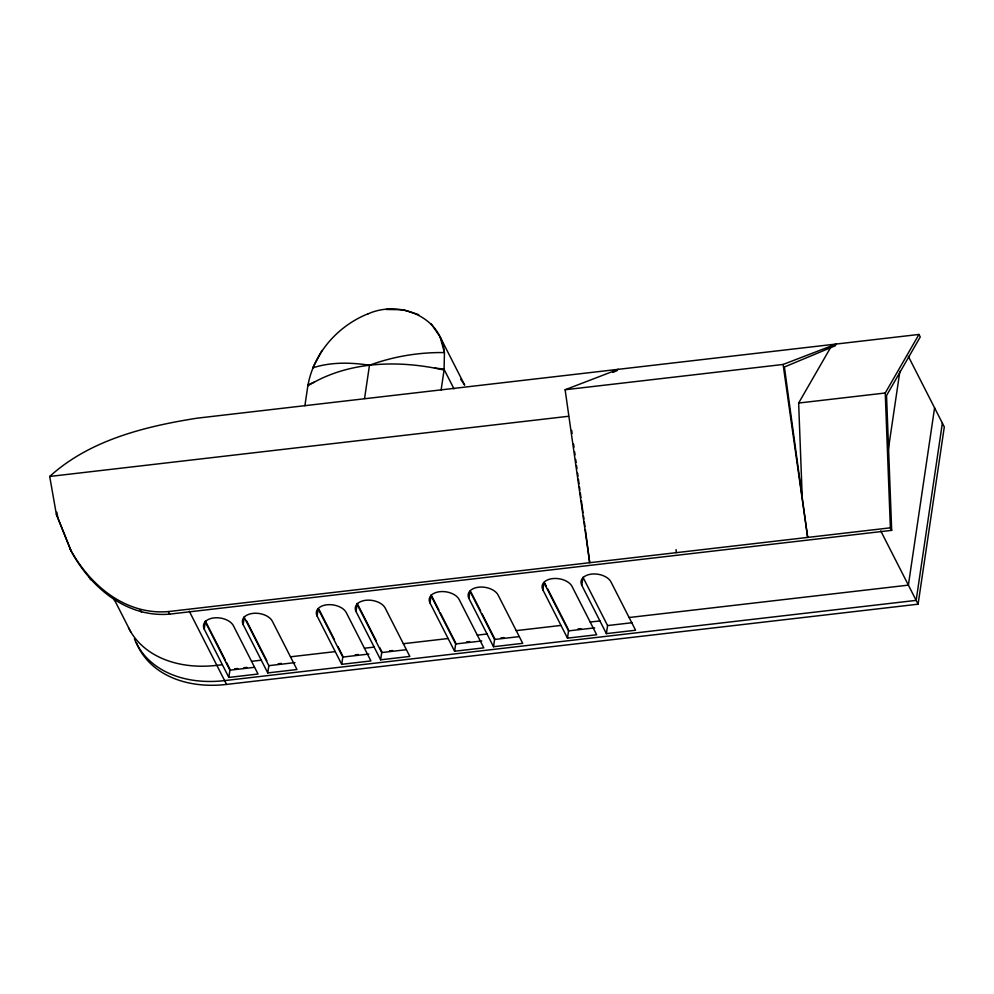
<?xml version="1.0" encoding="UTF-8"?>
<svg xmlns="http://www.w3.org/2000/svg" width="994" height="994" viewBox="0 0 994 994"><rect width="100%" height="100%" fill="white"/><g stroke="black" fill="none" stroke-linecap="round" stroke-linejoin="round"><path stroke-width="1.49" d="M204.23 629.115A15.482 9.518 8.4 0 1 213.971 617.895A15.482 9.518 8.4 0 1 233.416 625.735L258.03 674.031L228.844 677.423L204.23 629.115L205.423 621.064L225.104 659.705M228.844 677.423L230.024 669.36L226.52 662.464M243.157 624.605A15.482 9.518 8.4 0 1 252.886 613.385A15.482 9.518 8.4 0 1 272.344 621.225L296.957 669.521L267.759 672.913L243.157 624.605L244.338 616.553M304.897 405.714L307.916 385.324M267.759 672.913L268.84 665.657L244.226 617.349M317.111 616.031A15.482 9.518 8.4 0 1 326.84 604.799A15.482 9.518 8.4 0 1 346.297 612.639L370.911 660.935L341.712 664.327L317.111 616.031L318.179 608.775L342.793 657.071L368.911 654.052M364.562 398.482L369.482 365.233C393.4 356.473 418.896 352.199 444.368 352.584C441.224 316.328 398.855 299.977 368.103 313.843M341.712 664.327L342.905 656.276L337.985 646.609M356.026 611.509A15.482 9.518 8.4 0 1 365.767 600.289A15.482 9.518 8.4 0 1 385.225 608.129L409.826 656.425L380.64 659.817L356.026 611.509L357.219 603.457L376.204 640.72M380.64 659.817L381.833 651.753L379.72 647.616M441.137 389.909L444.144 369.519L453.997 388.84M429.98 602.936A15.482 9.518 8.4 0 1 439.721 591.703A15.482 9.518 8.4 0 1 459.178 599.544L483.792 647.852L454.593 651.232L429.98 602.936L431.172 594.872M454.593 651.232L455.786 643.18L440.317 612.813M468.907 598.413A15.482 9.518 8.4 0 1 478.648 587.193A15.482 9.518 8.4 0 1 498.093 595.033L522.707 643.329L493.521 646.721L468.907 598.413L469.976 591.169L494.59 639.465L519.166 636.62M493.521 646.721L494.714 638.657L482.053 613.82M542.861 589.84A15.482 9.518 8.4 0 1 552.602 578.607A15.482 9.518 8.4 0 1 572.047 586.448L596.661 634.756L567.475 638.136L542.861 589.84L543.929 582.583L568.543 630.892L594.66 627.86M567.475 638.136L568.667 630.084M581.788 585.317L582.969 577.265L607.582 625.561L606.39 633.625L635.588 630.233L610.975 581.937A15.482 9.518 8.4 0 0 591.517 574.097A15.482 9.518 8.4 0 0 581.788 585.317L606.39 633.625M888.139 450.767L899.881 371.296M934.584 407.863L908.379 585.131L629.115 617.522M942.362 423.109L916.157 600.376L224.632 680.604A113.564 82.104 -27 0 1 134.389 638.807M136.327 642.621A113.564 82.104 -27 0 0 226.57 684.419L918.096 604.19L944.3 426.923L908.33 356.337M368.091 313.769C337.687 325.933 313.545 353.292 307.842 385.846C348.223 360.909 398.905 359.828 444.069 370.041L444.442 352.559L440.069 336.817L431.272 323.932M312.712 367.842L321.969 350.522M802.27 498.454L798.642 403.042L831.357 346.235M891.68 530.361L890.375 527.826L885.244 393.003L918.965 334.444L920.258 336.978L886.536 395.537L891.68 530.361L169.651 614.13C126.3 617.808 90.678 587.28 71.146 551.111L56.347 514.233L49.7 476.461C89.646 440.093 144.863 426.438 196.936 418.201L918.965 334.444M308.128 384.79L314.39 382.056M612.938 372.402L617.162 370.588M585.379 529.616L589.703 562.703L565.126 389.747L618.28 369.321M783.098 364.463L836.252 344.036L835.246 345.775L784.39 366.997L807.662 537.419L783.098 364.463L565.126 389.747M312.775 367.855C331.039 361.891 350.696 362.375 369.482 365.233M49.7 476.461L568.531 416.275M798.642 403.042L885.244 393.003M69.853 548.576C89.385 584.733 124.995 615.274 168.359 611.583L890.375 527.826M222.358 664.713L216.854 665.346A113.564 82.104 -27 0 1 128.512 627.761M251.557 661.321L261.285 660.202M290.484 656.81L335.239 651.617M364.438 648.225L374.166 647.106M403.353 643.714L448.12 638.521M477.306 635.141L487.035 634.01M516.234 630.618L560.989 625.425M590.188 622.045L599.916 620.915M234.634 668.825L237.715 668.477M243.853 667.757L246.934 667.409M278.171 663.781L281.24 663.42M355.193 654.847L358.275 654.487M389.511 650.859L392.58 650.511M466.534 641.925L469.615 641.577M500.852 637.949L503.921 637.589M577.887 629.016L580.956 628.655M607.582 625.561L632.172 622.716M254.489 667.322L229.912 670.167L205.298 621.871M268.84 665.657L294.957 662.625M406.297 649.703L381.708 652.561L357.094 604.265M481.779 640.956L455.662 643.975L431.061 595.679M386.082 309.457L403.365 309.743L418.772 314.688M434.589 368.115L444.082 369.022M460.707 379.236L464.683 385.125L440.069 336.817M880.746 530.895L918.096 604.19M544.749 583.155L546.166 585.913M547.57 588.684L567.959 628.705M470.796 591.741L480.649 611.062M431.881 596.251L438.913 610.055M318.999 609.347L334.469 639.714M246.45 620.691L266.839 660.712M189.22 611.111L226.57 684.419M168.359 611.583L169.651 614.13M140.253 609.769L141.546 612.316M114.496 599.966L130.711 631.786M113.279 598.028L114.571 600.575M89.261 577.154L90.553 579.701M56.347 514.233L71.146 551.111M56.844 512.233L57.652 516.768M571.687 430.439L572.109 433.483M573.588 444.169L574.01 447.225M574.631 451.798L575.054 454.854M575.688 459.427L576.11 462.483M576.532 465.527L576.955 468.584M577.589 473.156L578.011 476.213M578.421 479.27L579.055 483.842M579.477 486.898L579.9 489.943M580.322 492.999L580.956 497.572M581.378 500.628L583.056 512.842M583.478 515.886L583.9 518.943M584.323 521.987L584.957 526.572M676.057 549.583L676.305 552.664"/></g></svg>
